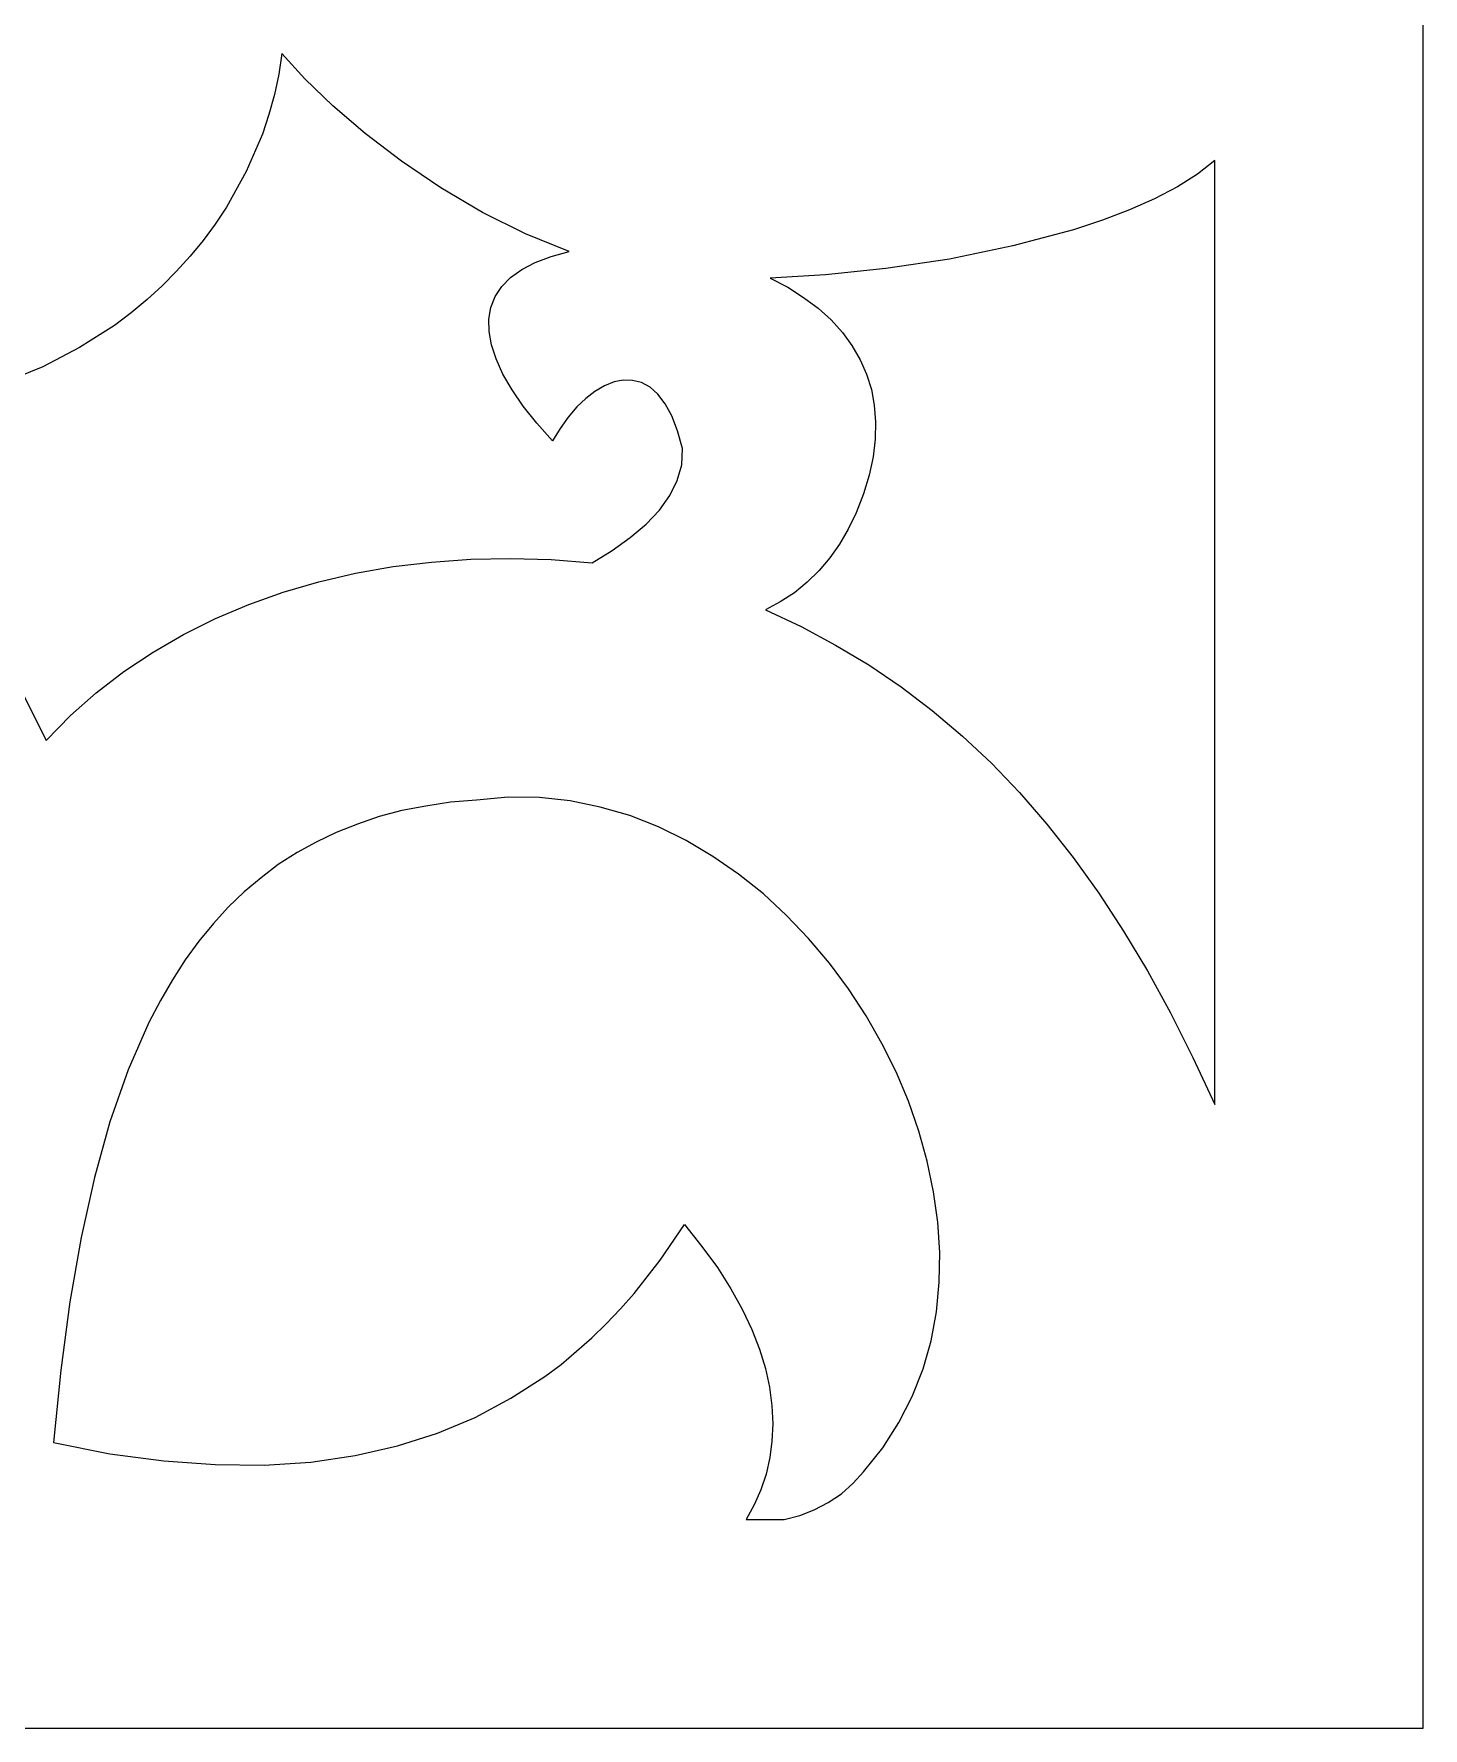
# Model space of a CAD drawing. Header units: centimetres. Extents: x -27.5 to -22.9, y -3.7 to 9.5.
# Drawn here: x -24.188 to -22.863, y -3.747 to -2.133 of the extents above; entities that cross this region are included whole.
import ezdxf

# ---------------------------------------------------------------- set-up
doc = ezdxf.new("R2010")
doc.units = ezdxf.units.CM
doc.header["$MEASUREMENT"] = 0
doc.layers.add('layer 1', color=7, linetype='Continuous')

msp = doc.modelspace()

# ---------------------------------------------------------------- linework, layer by layer
at = {"layer": 'layer 1', "color": 250}
for points, knots in [([(-27.5, 9.5), (-27.5, 9.5), (-27.5, 9.5), (-27.5, 9.5), (-27.5, 9.5), (-27.5, 9.5), (-22.86321, 9.5), (-22.86321, 9.5), (-22.86321, 9.5), (-22.86321, 9.5), (-22.86321, -3.74711), (-22.86321, -3.74711), (-22.86321, -3.74711), (-22.86321, -3.74711), (-27.5, -3.74711), (-27.5, -3.74711), (-27.5, -3.74711), (-27.5, -3.74711), (-27.5, 9.5), (-27.5, 9.5)], [0, 0, 0, 0, 0.1666667, 0.1666667, 0.1666667, 0.1666667, 0.3333333, 0.3333333, 0.3333333, 0.3333333, 0.5, 0.5, 0.5, 0.5, 0.6666667, 0.6666667, 0.6666667, 0.6666667, 1, 1, 1, 1]), ([(-24.41924, -2.48384), (-24.41924, -2.48384), (-24.41924, -2.48384), (-24.41924, -2.48384), (-24.41924, -2.48384), (-24.41924, -2.48384), (-24.39803, -2.48654), (-24.39803, -2.48654), (-24.39803, -2.48654), (-24.39803, -2.48654), (-24.37716, -2.48821), (-24.37716, -2.48821), (-24.37716, -2.48821), (-24.37716, -2.48821), (-24.35631, -2.4889), (-24.35631, -2.4889), (-24.35631, -2.4889), (-24.35631, -2.4889), (-24.33545, -2.48857), (-24.33545, -2.48857), (-24.33545, -2.48857), (-24.33545, -2.48857), (-24.31492, -2.48688), (-24.31492, -2.48688), (-24.31492, -2.48688), (-24.31492, -2.48688), (-24.29439, -2.48453), (-24.29439, -2.48453), (-24.29439, -2.48453), (-24.29439, -2.48453), (-24.25468, -2.47643), (-24.25468, -2.47643), (-24.25468, -2.47643), (-24.25468, -2.47643), (-24.216, -2.46501), (-24.216, -2.46501), (-24.216, -2.46501), (-24.216, -2.46501), (-24.17898, -2.44986), (-24.17898, -2.44986), (-24.17898, -2.44986), (-24.17898, -2.44986), (-24.14397, -2.43169), (-24.14397, -2.43169), (-24.14397, -2.43169), (-24.14397, -2.43169), (-24.11066, -2.41049), (-24.11066, -2.41049), (-24.11066, -2.41049), (-24.11066, -2.41049), (-24.09485, -2.39838), (-24.09485, -2.39838), (-24.09485, -2.39838), (-24.09485, -2.39838), (-24.07969, -2.38592), (-24.07969, -2.38592), (-24.07969, -2.38592), (-24.07969, -2.38592), (-24.06523, -2.3728), (-24.06523, -2.3728), (-24.06523, -2.3728), (-24.06523, -2.3728), (-24.05177, -2.359), (-24.05177, -2.359), (-24.05177, -2.359), (-24.05177, -2.359), (-24.03864, -2.34452), (-24.03864, -2.34452), (-24.03864, -2.34452), (-24.03864, -2.34452), (-24.0262, -2.32973), (-24.0262, -2.32973), (-24.0262, -2.32973), (-24.0262, -2.32973), (-24.01475, -2.31391), (-24.01475, -2.31391), (-24.01475, -2.31391), (-24.01475, -2.31391), (-24.00399, -2.29775), (-24.00399, -2.29775), (-24.00399, -2.29775), (-24.00399, -2.29775), (-23.98514, -2.26377), (-23.98514, -2.26377), (-23.98514, -2.26377), (-23.98514, -2.26377), (-23.96965, -2.2281), (-23.96965, -2.2281), (-23.96965, -2.2281), (-23.96965, -2.2281), (-23.9636, -2.2096), (-23.9636, -2.2096), (-23.9636, -2.2096), (-23.9636, -2.2096), (-23.95821, -2.19041), (-23.95821, -2.19041), (-23.95821, -2.19041), (-23.95821, -2.19041), (-23.95417, -2.17122), (-23.95417, -2.17122), (-23.95417, -2.17122), (-23.95417, -2.17122), (-23.95116, -2.15137), (-23.95116, -2.15137), (-23.95116, -2.15137), (-23.95116, -2.15137), (-23.92928, -2.17559), (-23.92928, -2.17559), (-23.92928, -2.17559), (-23.92928, -2.17559), (-23.90269, -2.20117), (-23.90269, -2.20117), (-23.90269, -2.20117), (-23.90269, -2.20117), (-23.87174, -2.22777), (-23.87174, -2.22777), (-23.87174, -2.22777), (-23.87174, -2.22777), (-23.83708, -2.254), (-23.83708, -2.254), (-23.83708, -2.254), (-23.83708, -2.254), (-23.79972, -2.27925), (-23.79972, -2.27925), (-23.79972, -2.27925), (-23.79972, -2.27925), (-23.76, -2.30281), (-23.76, -2.30281), (-23.76, -2.30281), (-23.76, -2.30281), (-23.71896, -2.32332), (-23.71896, -2.32332), (-23.71896, -2.32332), (-23.71896, -2.32332), (-23.67723, -2.34015), (-23.67723, -2.34015), (-23.67723, -2.34015), (-23.67723, -2.34015), (-23.6944, -2.34486), (-23.6944, -2.34486), (-23.6944, -2.34486), (-23.6944, -2.34486), (-23.70954, -2.35059), (-23.70954, -2.35059), (-23.70954, -2.35059), (-23.70954, -2.35059), (-23.72232, -2.35732), (-23.72232, -2.35732), (-23.72232, -2.35732), (-23.72232, -2.35732), (-23.7331, -2.36471), (-23.7331, -2.36471), (-23.7331, -2.36471), (-23.7331, -2.36471), (-23.7415, -2.37347), (-23.7415, -2.37347), (-23.7415, -2.37347), (-23.7415, -2.37347), (-23.74789, -2.3829), (-23.74789, -2.3829), (-23.74789, -2.3829), (-23.74789, -2.3829), (-23.75193, -2.39332), (-23.75193, -2.39332), (-23.75193, -2.39332), (-23.75193, -2.39332), (-23.75397, -2.40443), (-23.75397, -2.40443), (-23.75397, -2.40443), (-23.75397, -2.40443), (-23.75361, -2.41621), (-23.75361, -2.41621), (-23.75361, -2.41621), (-23.75361, -2.41621), (-23.75126, -2.42899), (-23.75126, -2.42899), (-23.75126, -2.42899), (-23.75126, -2.42899), (-23.74688, -2.44245), (-23.74688, -2.44245), (-23.74688, -2.44245), (-23.74688, -2.44245), (-23.74051, -2.45693), (-23.74051, -2.45693), (-23.74051, -2.45693), (-23.74051, -2.45693), (-23.73174, -2.47174), (-23.73174, -2.47174), (-23.73174, -2.47174), (-23.73174, -2.47174), (-23.72098, -2.48754), (-23.72098, -2.48754), (-23.72098, -2.48754), (-23.72098, -2.48754), (-23.70818, -2.50369), (-23.70818, -2.50369), (-23.70818, -2.50369), (-23.70818, -2.50369), (-23.69306, -2.52053), (-23.69306, -2.52053), (-23.69306, -2.52053), (-23.69306, -2.52053), (-23.68598, -2.50875), (-23.68598, -2.50875), (-23.68598, -2.50875), (-23.68598, -2.50875), (-23.67823, -2.49798), (-23.67823, -2.49798), (-23.67823, -2.49798), (-23.67823, -2.49798), (-23.66984, -2.48821), (-23.66984, -2.48821), (-23.66984, -2.48821), (-23.66984, -2.48821), (-23.66143, -2.48014), (-23.66143, -2.48014), (-23.66143, -2.48014), (-23.66143, -2.48014), (-23.65267, -2.47342), (-23.65267, -2.47342), (-23.65267, -2.47342), (-23.65267, -2.47342), (-23.64358, -2.46803), (-23.64358, -2.46803), (-23.64358, -2.46803), (-23.64358, -2.46803), (-23.6345, -2.46433), (-23.6345, -2.46433), (-23.6345, -2.46433), (-23.6345, -2.46433), (-23.62575, -2.46264), (-23.62575, -2.46264), (-23.62575, -2.46264), (-23.62575, -2.46264), (-23.617, -2.46299), (-23.617, -2.46299), (-23.617, -2.46299), (-23.617, -2.46299), (-23.60824, -2.46501), (-23.60824, -2.46501), (-23.60824, -2.46501), (-23.60824, -2.46501), (-23.60017, -2.46938), (-23.60017, -2.46938), (-23.60017, -2.46938), (-23.60017, -2.46938), (-23.59276, -2.4761), (-23.59276, -2.4761), (-23.59276, -2.4761), (-23.59276, -2.4761), (-23.5857, -2.4852), (-23.5857, -2.4852), (-23.5857, -2.4852), (-23.5857, -2.4852), (-23.57931, -2.49664), (-23.57931, -2.49664), (-23.57931, -2.49664), (-23.57931, -2.49664), (-23.57393, -2.5111), (-23.57393, -2.5111), (-23.57393, -2.5111), (-23.57393, -2.5111), (-23.5692, -2.52791), (-23.5692, -2.52791), (-23.5692, -2.52791), (-23.5692, -2.52791), (-23.56988, -2.5434), (-23.56988, -2.5434), (-23.56988, -2.5434), (-23.56988, -2.5434), (-23.57425, -2.55822), (-23.57425, -2.55822), (-23.57425, -2.55822), (-23.57425, -2.55822), (-23.58132, -2.57268), (-23.58132, -2.57268), (-23.58132, -2.57268), (-23.58132, -2.57268), (-23.59109, -2.58648), (-23.59109, -2.58648), (-23.59109, -2.58648), (-23.59109, -2.58648), (-23.60387, -2.59994), (-23.60387, -2.59994), (-23.60387, -2.59994), (-23.60387, -2.59994), (-23.61902, -2.61274), (-23.61902, -2.61274), (-23.61902, -2.61274), (-23.61902, -2.61274), (-23.63618, -2.62484), (-23.63618, -2.62484), (-23.63618, -2.62484), (-23.63618, -2.62484), (-23.65535, -2.63662), (-23.65535, -2.63662), (-23.65535, -2.63662), (-23.65535, -2.63662), (-23.6944, -2.63359), (-23.6944, -2.63359), (-23.6944, -2.63359), (-23.6944, -2.63359), (-23.7331, -2.63259), (-23.7331, -2.63259), (-23.7331, -2.63259), (-23.7331, -2.63259), (-23.77112, -2.63326), (-23.77112, -2.63326), (-23.77112, -2.63326), (-23.77112, -2.63326), (-23.80846, -2.63596), (-23.80846, -2.63596), (-23.80846, -2.63596), (-23.80846, -2.63596), (-23.84515, -2.64032), (-23.84515, -2.64032), (-23.84515, -2.64032), (-23.84515, -2.64032), (-23.88082, -2.64672), (-23.88082, -2.64672), (-23.88082, -2.64672), (-23.88082, -2.64672), (-23.91582, -2.65479), (-23.91582, -2.65479), (-23.91582, -2.65479), (-23.91582, -2.65479), (-23.9498, -2.66455), (-23.9498, -2.66455), (-23.9498, -2.66455), (-23.9498, -2.66455), (-23.98279, -2.67633), (-23.98279, -2.67633), (-23.98279, -2.67633), (-23.98279, -2.67633), (-24.01442, -2.68979), (-24.01442, -2.68979), (-24.01442, -2.68979), (-24.01442, -2.68979), (-24.04505, -2.70494), (-24.04505, -2.70494), (-24.04505, -2.70494), (-24.04505, -2.70494), (-24.07397, -2.72176), (-24.07397, -2.72176), (-24.07397, -2.72176), (-24.07397, -2.72176), (-24.10192, -2.74028), (-24.10192, -2.74028), (-24.10192, -2.74028), (-24.10192, -2.74028), (-24.12816, -2.76046), (-24.12816, -2.76046), (-24.12816, -2.76046), (-24.12816, -2.76046), (-24.15274, -2.78233), (-24.15274, -2.78233), (-24.15274, -2.78233), (-24.15274, -2.78233), (-24.17594, -2.80589), (-24.17594, -2.80589), (-24.17594, -2.80589), (-24.17594, -2.80589), (-24.20051, -2.75609), (-24.20051, -2.75609), (-24.20051, -2.75609), (-24.20051, -2.75609), (-24.22742, -2.70796), (-24.22742, -2.70796), (-24.22742, -2.70796), (-24.22742, -2.70796), (-24.2557, -2.66354), (-24.2557, -2.66354), (-24.2557, -2.66354), (-24.2557, -2.66354), (-24.28597, -2.62181), (-24.28597, -2.62181), (-24.28597, -2.62181), (-24.28597, -2.62181), (-24.3176, -2.58279), (-24.3176, -2.58279), (-24.3176, -2.58279), (-24.3176, -2.58279), (-24.35025, -2.5471), (-24.35025, -2.5471), (-24.35025, -2.5471), (-24.35025, -2.5471), (-24.38423, -2.51414), (-24.38423, -2.51414), (-24.38423, -2.51414), (-24.38423, -2.51414), (-24.41924, -2.48384), (-24.41924, -2.48384)], [0, 0, 0, 0, 0.010101, 0.010101, 0.010101, 0.010101, 0.020202, 0.020202, 0.020202, 0.020202, 0.030303, 0.030303, 0.030303, 0.030303, 0.040404, 0.040404, 0.040404, 0.040404, 0.0505051, 0.0505051, 0.0505051, 0.0505051, 0.0606061, 0.0606061, 0.0606061, 0.0606061, 0.0707071, 0.0707071, 0.0707071, 0.0707071, 0.0808081, 0.0808081, 0.0808081, 0.0808081, 0.0909091, 0.0909091, 0.0909091, 0.0909091, 0.1010101, 0.1010101, 0.1010101, 0.1010101, 0.1111111, 0.1111111, 0.1111111, 0.1111111, 0.1212121, 0.1212121, 0.1212121, 0.1212121, 0.1313131, 0.1313131, 0.1313131, 0.1313131, 0.1414141, 0.1414141, 0.1414141, 0.1414141, 0.1515152, 0.1515152, 0.1515152, 0.1515152, 0.1616162, 0.1616162, 0.1616162, 0.1616162, 0.1717172, 0.1717172, 0.1717172, 0.1717172, 0.1818182, 0.1818182, 0.1818182, 0.1818182, 0.1919192, 0.1919192, 0.1919192, 0.1919192, 0.2020202, 0.2020202, 0.2020202, 0.2020202, 0.2121212, 0.2121212, 0.2121212, 0.2121212, 0.2222222, 0.2222222, 0.2222222, 0.2222222, 0.2323232, 0.2323232, 0.2323232, 0.2323232, 0.2424242, 0.2424242, 0.2424242, 0.2424242, 0.2525253, 0.2525253, 0.2525253, 0.2525253, 0.2626263, 0.2626263, 0.2626263, 0.2626263, 0.2727273, 0.2727273, 0.2727273, 0.2727273, 0.2828283, 0.2828283, 0.2828283, 0.2828283, 0.2929293, 0.2929293, 0.2929293, 0.2929293, 0.3030303, 0.3030303, 0.3030303, 0.3030303, 0.3131313, 0.3131313, 0.3131313, 0.3131313, 0.3232323, 0.3232323, 0.3232323, 0.3232323, 0.3333333, 0.3333333, 0.3333333, 0.3333333, 0.3434343, 0.3434343, 0.3434343, 0.3434343, 0.3535354, 0.3535354, 0.3535354, 0.3535354, 0.3636364, 0.3636364, 0.3636364, 0.3636364, 0.3737374, 0.3737374, 0.3737374, 0.3737374, 0.3838384, 0.3838384, 0.3838384, 0.3838384, 0.3939394, 0.3939394, 0.3939394, 0.3939394, 0.4040404, 0.4040404, 0.4040404, 0.4040404, 0.4141414, 0.4141414, 0.4141414, 0.4141414, 0.4242424, 0.4242424, 0.4242424, 0.4242424, 0.4343434, 0.4343434, 0.4343434, 0.4343434, 0.4444444, 0.4444444, 0.4444444, 0.4444444, 0.4545455, 0.4545455, 0.4545455, 0.4545455, 0.4646465, 0.4646465, 0.4646465, 0.4646465, 0.4747475, 0.4747475, 0.4747475, 0.4747475, 0.4848485, 0.4848485, 0.4848485, 0.4848485, 0.4949495, 0.4949495, 0.4949495, 0.4949495, 0.5050505, 0.5050505, 0.5050505, 0.5050505, 0.5151515, 0.5151515, 0.5151515, 0.5151515, 0.5252525, 0.5252525, 0.5252525, 0.5252525, 0.5353535, 0.5353535, 0.5353535, 0.5353535, 0.5454545, 0.5454545, 0.5454545, 0.5454545, 0.5555556, 0.5555556, 0.5555556, 0.5555556, 0.5656566, 0.5656566, 0.5656566, 0.5656566, 0.5757576, 0.5757576, 0.5757576, 0.5757576, 0.5858586, 0.5858586, 0.5858586, 0.5858586, 0.5959596, 0.5959596, 0.5959596, 0.5959596, 0.6060606, 0.6060606, 0.6060606, 0.6060606, 0.6161616, 0.6161616, 0.6161616, 0.6161616, 0.6262626, 0.6262626, 0.6262626, 0.6262626, 0.6363636, 0.6363636, 0.6363636, 0.6363636, 0.6464646, 0.6464646, 0.6464646, 0.6464646, 0.6565657, 0.6565657, 0.6565657, 0.6565657, 0.6666667, 0.6666667, 0.6666667, 0.6666667, 0.6767677, 0.6767677, 0.6767677, 0.6767677, 0.6868687, 0.6868687, 0.6868687, 0.6868687, 0.6969697, 0.6969697, 0.6969697, 0.6969697, 0.7070707, 0.7070707, 0.7070707, 0.7070707, 0.7171717, 0.7171717, 0.7171717, 0.7171717, 0.7272727, 0.7272727, 0.7272727, 0.7272727, 0.7373737, 0.7373737, 0.7373737, 0.7373737, 0.7474747, 0.7474747, 0.7474747, 0.7474747, 0.7575758, 0.7575758, 0.7575758, 0.7575758, 0.7676768, 0.7676768, 0.7676768, 0.7676768, 0.7777778, 0.7777778, 0.7777778, 0.7777778, 0.7878788, 0.7878788, 0.7878788, 0.7878788, 0.7979798, 0.7979798, 0.7979798, 0.7979798, 0.8080808, 0.8080808, 0.8080808, 0.8080808, 0.8181818, 0.8181818, 0.8181818, 0.8181818, 0.8282828, 0.8282828, 0.8282828, 0.8282828, 0.8383838, 0.8383838, 0.8383838, 0.8383838, 0.8484848, 0.8484848, 0.8484848, 0.8484848, 0.8585859, 0.8585859, 0.8585859, 0.8585859, 0.8686869, 0.8686869, 0.8686869, 0.8686869, 0.8787879, 0.8787879, 0.8787879, 0.8787879, 0.8888889, 0.8888889, 0.8888889, 0.8888889, 0.8989899, 0.8989899, 0.8989899, 0.8989899, 0.9090909, 0.9090909, 0.9090909, 0.9090909, 0.9191919, 0.9191919, 0.9191919, 0.9191919, 0.9292929, 0.9292929, 0.9292929, 0.9292929, 0.9393939, 0.9393939, 0.9393939, 0.9393939, 0.9494949, 0.9494949, 0.9494949, 0.9494949, 0.959596, 0.959596, 0.959596, 0.959596, 0.969697, 0.969697, 0.969697, 0.969697, 0.979798, 0.979798, 0.979798, 0.979798, 1, 1, 1, 1]), ([(-23.06174, -2.25334), (-23.06174, -2.25334), (-23.06174, -2.25334), (-23.06174, -2.25334), (-23.06174, -2.25334), (-23.06174, -2.25334), (-23.06174, -3.15284), (-23.06174, -3.15284), (-23.06174, -3.15284), (-23.06174, -3.15284), (-23.08261, -3.10808), (-23.08261, -3.10808), (-23.08261, -3.10808), (-23.08261, -3.10808), (-23.10416, -3.06567), (-23.10416, -3.06567), (-23.10416, -3.06567), (-23.10416, -3.06567), (-23.12602, -3.02563), (-23.12602, -3.02563), (-23.12602, -3.02563), (-23.12602, -3.02563), (-23.14891, -2.98761), (-23.14891, -2.98761), (-23.14891, -2.98761), (-23.14891, -2.98761), (-23.17247, -2.95159), (-23.17247, -2.95159), (-23.17247, -2.95159), (-23.17247, -2.95159), (-23.19669, -2.91761), (-23.19669, -2.91761), (-23.19669, -2.91761), (-23.19669, -2.91761), (-23.22193, -2.88565), (-23.22193, -2.88565), (-23.22193, -2.88565), (-23.22193, -2.88565), (-23.24785, -2.8557), (-23.24785, -2.8557), (-23.24785, -2.8557), (-23.24785, -2.8557), (-23.27477, -2.82776), (-23.27477, -2.82776), (-23.27477, -2.82776), (-23.27477, -2.82776), (-23.30236, -2.80184), (-23.30236, -2.80184), (-23.30236, -2.80184), (-23.30236, -2.80184), (-23.33129, -2.77728), (-23.33129, -2.77728), (-23.33129, -2.77728), (-23.33129, -2.77728), (-23.36092, -2.75474), (-23.36092, -2.75474), (-23.36092, -2.75474), (-23.36092, -2.75474), (-23.39154, -2.73389), (-23.39154, -2.73389), (-23.39154, -2.73389), (-23.39154, -2.73389), (-23.42349, -2.71504), (-23.42349, -2.71504), (-23.42349, -2.71504), (-23.42349, -2.71504), (-23.45614, -2.69754), (-23.45614, -2.69754), (-23.45614, -2.69754), (-23.45614, -2.69754), (-23.49013, -2.68139), (-23.49013, -2.68139), (-23.49013, -2.68139), (-23.49013, -2.68139), (-23.476, -2.67398), (-23.476, -2.67398), (-23.476, -2.67398), (-23.476, -2.67398), (-23.46253, -2.66524), (-23.46253, -2.66524), (-23.46253, -2.66524), (-23.46253, -2.66524), (-23.45042, -2.65515), (-23.45042, -2.65515), (-23.45042, -2.65515), (-23.45042, -2.65515), (-23.43898, -2.64401), (-23.43898, -2.64401), (-23.43898, -2.64401), (-23.43898, -2.64401), (-23.42888, -2.6319), (-23.42888, -2.6319), (-23.42888, -2.6319), (-23.42888, -2.6319), (-23.41946, -2.61879), (-23.41946, -2.61879), (-23.41946, -2.61879), (-23.41946, -2.61879), (-23.41139, -2.60467), (-23.41139, -2.60467), (-23.41139, -2.60467), (-23.41139, -2.60467), (-23.40364, -2.58918), (-23.40364, -2.58918), (-23.40364, -2.58918), (-23.40364, -2.58918), (-23.39659, -2.57101), (-23.39659, -2.57101), (-23.39659, -2.57101), (-23.39659, -2.57101), (-23.3912, -2.55316), (-23.3912, -2.55316), (-23.3912, -2.55316), (-23.3912, -2.55316), (-23.3875, -2.53568), (-23.3875, -2.53568), (-23.3875, -2.53568), (-23.3875, -2.53568), (-23.38547, -2.51885), (-23.38547, -2.51885), (-23.38547, -2.51885), (-23.38547, -2.51885), (-23.38514, -2.50237), (-23.38514, -2.50237), (-23.38514, -2.50237), (-23.38514, -2.50237), (-23.38647, -2.48654), (-23.38647, -2.48654), (-23.38647, -2.48654), (-23.38647, -2.48654), (-23.38918, -2.4714), (-23.38918, -2.4714), (-23.38918, -2.4714), (-23.38918, -2.4714), (-23.39388, -2.45693), (-23.39388, -2.45693), (-23.39388, -2.45693), (-23.39388, -2.45693), (-23.39993, -2.44314), (-23.39993, -2.44314), (-23.39993, -2.44314), (-23.39993, -2.44314), (-23.40768, -2.42967), (-23.40768, -2.42967), (-23.40768, -2.42967), (-23.40768, -2.42967), (-23.41678, -2.41721), (-23.41678, -2.41721), (-23.41678, -2.41721), (-23.41678, -2.41721), (-23.42755, -2.4051), (-23.42755, -2.4051), (-23.42755, -2.4051), (-23.42755, -2.4051), (-23.44, -2.39399), (-23.44, -2.39399), (-23.44, -2.39399), (-23.44, -2.39399), (-23.45379, -2.3839), (-23.45379, -2.3839), (-23.45379, -2.3839), (-23.45379, -2.3839), (-23.46892, -2.37414), (-23.46892, -2.37414), (-23.46892, -2.37414), (-23.46892, -2.37414), (-23.48575, -2.36539), (-23.48575, -2.36539), (-23.48575, -2.36539), (-23.48575, -2.36539), (-23.43292, -2.36236), (-23.43292, -2.36236), (-23.43292, -2.36236), (-23.43292, -2.36236), (-23.37539, -2.3563), (-23.37539, -2.3563), (-23.37539, -2.3563), (-23.37539, -2.3563), (-23.3148, -2.34722), (-23.3148, -2.34722), (-23.3148, -2.34722), (-23.3148, -2.34722), (-23.25424, -2.33476), (-23.25424, -2.33476), (-23.25424, -2.33476), (-23.25424, -2.33476), (-23.19637, -2.31928), (-23.19637, -2.31928), (-23.19637, -2.31928), (-23.19637, -2.31928), (-23.16877, -2.31021), (-23.16877, -2.31021), (-23.16877, -2.31021), (-23.16877, -2.31021), (-23.14319, -2.30045), (-23.14319, -2.30045), (-23.14319, -2.30045), (-23.14319, -2.30045), (-23.11929, -2.29003), (-23.11929, -2.29003), (-23.11929, -2.29003), (-23.11929, -2.29003), (-23.09741, -2.27858), (-23.09741, -2.27858), (-23.09741, -2.27858), (-23.09741, -2.27858), (-23.07824, -2.26647), (-23.07824, -2.26647), (-23.07824, -2.26647), (-23.07824, -2.26647), (-23.06174, -2.25334), (-23.06174, -2.25334)], [0, 0, 0, 0, 0.0185185, 0.0185185, 0.0185185, 0.0185185, 0.037037, 0.037037, 0.037037, 0.037037, 0.0555556, 0.0555556, 0.0555556, 0.0555556, 0.0740741, 0.0740741, 0.0740741, 0.0740741, 0.0925926, 0.0925926, 0.0925926, 0.0925926, 0.1111111, 0.1111111, 0.1111111, 0.1111111, 0.1296296, 0.1296296, 0.1296296, 0.1296296, 0.1481481, 0.1481481, 0.1481481, 0.1481481, 0.1666667, 0.1666667, 0.1666667, 0.1666667, 0.1851852, 0.1851852, 0.1851852, 0.1851852, 0.2037037, 0.2037037, 0.2037037, 0.2037037, 0.2222222, 0.2222222, 0.2222222, 0.2222222, 0.2407407, 0.2407407, 0.2407407, 0.2407407, 0.2592593, 0.2592593, 0.2592593, 0.2592593, 0.2777778, 0.2777778, 0.2777778, 0.2777778, 0.2962963, 0.2962963, 0.2962963, 0.2962963, 0.3148148, 0.3148148, 0.3148148, 0.3148148, 0.3333333, 0.3333333, 0.3333333, 0.3333333, 0.3518519, 0.3518519, 0.3518519, 0.3518519, 0.3703704, 0.3703704, 0.3703704, 0.3703704, 0.3888889, 0.3888889, 0.3888889, 0.3888889, 0.4074074, 0.4074074, 0.4074074, 0.4074074, 0.4259259, 0.4259259, 0.4259259, 0.4259259, 0.4444444, 0.4444444, 0.4444444, 0.4444444, 0.462963, 0.462963, 0.462963, 0.462963, 0.4814815, 0.4814815, 0.4814815, 0.4814815, 0.5, 0.5, 0.5, 0.5, 0.5185185, 0.5185185, 0.5185185, 0.5185185, 0.537037, 0.537037, 0.537037, 0.537037, 0.5555556, 0.5555556, 0.5555556, 0.5555556, 0.5740741, 0.5740741, 0.5740741, 0.5740741, 0.5925926, 0.5925926, 0.5925926, 0.5925926, 0.6111111, 0.6111111, 0.6111111, 0.6111111, 0.6296296, 0.6296296, 0.6296296, 0.6296296, 0.6481481, 0.6481481, 0.6481481, 0.6481481, 0.6666667, 0.6666667, 0.6666667, 0.6666667, 0.6851852, 0.6851852, 0.6851852, 0.6851852, 0.7037037, 0.7037037, 0.7037037, 0.7037037, 0.7222222, 0.7222222, 0.7222222, 0.7222222, 0.7407407, 0.7407407, 0.7407407, 0.7407407, 0.7592593, 0.7592593, 0.7592593, 0.7592593, 0.7777778, 0.7777778, 0.7777778, 0.7777778, 0.7962963, 0.7962963, 0.7962963, 0.7962963, 0.8148148, 0.8148148, 0.8148148, 0.8148148, 0.8333333, 0.8333333, 0.8333333, 0.8333333, 0.8518519, 0.8518519, 0.8518519, 0.8518519, 0.8703704, 0.8703704, 0.8703704, 0.8703704, 0.8888889, 0.8888889, 0.8888889, 0.8888889, 0.9074074, 0.9074074, 0.9074074, 0.9074074, 0.9259259, 0.9259259, 0.9259259, 0.9259259, 0.9444444, 0.9444444, 0.9444444, 0.9444444, 0.962963, 0.962963, 0.962963, 0.962963, 1, 1, 1, 1]), ([(-23.47229, -3.54824), (-23.47229, -3.54824), (-23.47229, -3.54824), (-23.47229, -3.54824), (-23.47229, -3.54824), (-23.47229, -3.54824), (-23.50864, -3.54824), (-23.50864, -3.54824), (-23.50864, -3.54824), (-23.50864, -3.54824), (-23.50091, -3.53444), (-23.50091, -3.53444), (-23.50091, -3.53444), (-23.50091, -3.53444), (-23.4945, -3.51996), (-23.4945, -3.51996), (-23.4945, -3.51996), (-23.4945, -3.51996), (-23.48946, -3.50516), (-23.48946, -3.50516), (-23.48946, -3.50516), (-23.48946, -3.50516), (-23.48609, -3.48934), (-23.48609, -3.48934), (-23.48609, -3.48934), (-23.48609, -3.48934), (-23.48407, -3.47353), (-23.48407, -3.47353), (-23.48407, -3.47353), (-23.48407, -3.47353), (-23.48306, -3.45705), (-23.48306, -3.45705), (-23.48306, -3.45705), (-23.48306, -3.45705), (-23.48407, -3.43988), (-23.48407, -3.43988), (-23.48407, -3.43988), (-23.48407, -3.43988), (-23.48643, -3.42238), (-23.48643, -3.42238), (-23.48643, -3.42238), (-23.48643, -3.42238), (-23.49013, -3.40455), (-23.49013, -3.40455), (-23.49013, -3.40455), (-23.49013, -3.40455), (-23.49585, -3.38603), (-23.49585, -3.38603), (-23.49585, -3.38603), (-23.49585, -3.38603), (-23.50326, -3.36719), (-23.50326, -3.36719), (-23.50326, -3.36719), (-23.50326, -3.36719), (-23.51233, -3.34801), (-23.51233, -3.34801), (-23.51233, -3.34801), (-23.51233, -3.34801), (-23.52311, -3.32849), (-23.52311, -3.32849), (-23.52311, -3.32849), (-23.52311, -3.32849), (-23.53589, -3.3083), (-23.53589, -3.3083), (-23.53589, -3.3083), (-23.53589, -3.3083), (-23.55071, -3.28811), (-23.55071, -3.28811), (-23.55071, -3.28811), (-23.55071, -3.28811), (-23.5672, -3.26725), (-23.5672, -3.26725), (-23.5672, -3.26725), (-23.5672, -3.26725), (-23.59041, -3.30123), (-23.59041, -3.30123), (-23.59041, -3.30123), (-23.59041, -3.30123), (-23.61531, -3.33286), (-23.61531, -3.33286), (-23.61531, -3.33286), (-23.61531, -3.33286), (-23.62843, -3.34768), (-23.62843, -3.34768), (-23.62843, -3.34768), (-23.62843, -3.34768), (-23.64191, -3.36181), (-23.64191, -3.36181), (-23.64191, -3.36181), (-23.64191, -3.36181), (-23.6557, -3.37527), (-23.6557, -3.37527), (-23.6557, -3.37527), (-23.6557, -3.37527), (-23.67016, -3.38805), (-23.67016, -3.38805), (-23.67016, -3.38805), (-23.67016, -3.38805), (-23.68498, -3.40051), (-23.68498, -3.40051), (-23.68498, -3.40051), (-23.68498, -3.40051), (-23.70045, -3.41196), (-23.70045, -3.41196), (-23.70045, -3.41196), (-23.70045, -3.41196), (-23.73276, -3.4328), (-23.73276, -3.4328), (-23.73276, -3.4328), (-23.73276, -3.4328), (-23.76675, -3.45097), (-23.76675, -3.45097), (-23.76675, -3.45097), (-23.76675, -3.45097), (-23.80276, -3.46612), (-23.80276, -3.46612), (-23.80276, -3.46612), (-23.80276, -3.46612), (-23.84078, -3.47823), (-23.84078, -3.47823), (-23.84078, -3.47823), (-23.84078, -3.47823), (-23.88115, -3.48733), (-23.88115, -3.48733), (-23.88115, -3.48733), (-23.88115, -3.48733), (-23.92356, -3.49371), (-23.92356, -3.49371), (-23.92356, -3.49371), (-23.92356, -3.49371), (-23.96797, -3.49642), (-23.96797, -3.49642), (-23.96797, -3.49642), (-23.96797, -3.49642), (-24.01475, -3.49606), (-24.01475, -3.49606), (-24.01475, -3.49606), (-24.01475, -3.49606), (-24.06354, -3.49239), (-24.06354, -3.49239), (-24.06354, -3.49239), (-24.06354, -3.49239), (-24.11502, -3.48564), (-24.11502, -3.48564), (-24.11502, -3.48564), (-24.11502, -3.48564), (-24.16888, -3.47486), (-24.16888, -3.47486), (-24.16888, -3.47486), (-24.16888, -3.47486), (-24.1618, -3.40588), (-24.1618, -3.40588), (-24.1618, -3.40588), (-24.1618, -3.40588), (-24.1534, -3.34093), (-24.1534, -3.34093), (-24.1534, -3.34093), (-24.1534, -3.34093), (-24.14262, -3.27969), (-24.14262, -3.27969), (-24.14262, -3.27969), (-24.14262, -3.27969), (-24.12984, -3.22249), (-24.12984, -3.22249), (-24.12984, -3.22249), (-24.12984, -3.22249), (-24.11502, -3.16932), (-24.11502, -3.16932), (-24.11502, -3.16932), (-24.11502, -3.16932), (-24.09753, -3.11986), (-24.09753, -3.11986), (-24.09753, -3.11986), (-24.09753, -3.11986), (-24.07802, -3.07477), (-24.07802, -3.07477), (-24.07802, -3.07477), (-24.07802, -3.07477), (-24.06691, -3.05389), (-24.06691, -3.05389), (-24.06691, -3.05389), (-24.06691, -3.05389), (-24.05547, -3.03404), (-24.05547, -3.03404), (-24.05547, -3.03404), (-24.05547, -3.03404), (-24.04336, -3.01518), (-24.04336, -3.01518), (-24.04336, -3.01518), (-24.04336, -3.01518), (-24.03023, -2.99735), (-24.03023, -2.99735), (-24.03023, -2.99735), (-24.03023, -2.99735), (-24.01643, -2.98054), (-24.01643, -2.98054), (-24.01643, -2.98054), (-24.01643, -2.98054), (-24.0023, -2.96472), (-24.0023, -2.96472), (-24.0023, -2.96472), (-24.0023, -2.96472), (-23.98716, -2.95024), (-23.98716, -2.95024), (-23.98716, -2.95024), (-23.98716, -2.95024), (-23.97101, -2.93679), (-23.97101, -2.93679), (-23.97101, -2.93679), (-23.97101, -2.93679), (-23.95453, -2.92433), (-23.95453, -2.92433), (-23.95453, -2.92433), (-23.95453, -2.92433), (-23.93669, -2.91289), (-23.93669, -2.91289), (-23.93669, -2.91289), (-23.93669, -2.91289), (-23.91851, -2.9028), (-23.91851, -2.9028), (-23.91851, -2.9028), (-23.91851, -2.9028), (-23.89932, -2.89372), (-23.89932, -2.89372), (-23.89932, -2.89372), (-23.89932, -2.89372), (-23.87913, -2.88565), (-23.87913, -2.88565), (-23.87913, -2.88565), (-23.87913, -2.88565), (-23.85828, -2.87858), (-23.85828, -2.87858), (-23.85828, -2.87858), (-23.85828, -2.87858), (-23.83674, -2.87285), (-23.83674, -2.87285), (-23.83674, -2.87285), (-23.83674, -2.87285), (-23.81385, -2.86848), (-23.81385, -2.86848), (-23.81385, -2.86848), (-23.81385, -2.86848), (-23.79029, -2.86478), (-23.79029, -2.86478), (-23.79029, -2.86478), (-23.79029, -2.86478), (-23.76573, -2.86276), (-23.76573, -2.86276), (-23.76573, -2.86276), (-23.76573, -2.86276), (-23.73545, -2.86007), (-23.73545, -2.86007), (-23.73545, -2.86007), (-23.73545, -2.86007), (-23.7055, -2.86041), (-23.7055, -2.86041), (-23.7055, -2.86041), (-23.7055, -2.86041), (-23.67623, -2.86342), (-23.67623, -2.86342), (-23.67623, -2.86342), (-23.67623, -2.86342), (-23.64763, -2.86949), (-23.64763, -2.86949), (-23.64763, -2.86949), (-23.64763, -2.86949), (-23.61936, -2.87758), (-23.61936, -2.87758), (-23.61936, -2.87758), (-23.61936, -2.87758), (-23.5921, -2.88834), (-23.5921, -2.88834), (-23.5921, -2.88834), (-23.5921, -2.88834), (-23.56585, -2.90146), (-23.56585, -2.90146), (-23.56585, -2.90146), (-23.56585, -2.90146), (-23.54028, -2.91659), (-23.54028, -2.91659), (-23.54028, -2.91659), (-23.54028, -2.91659), (-23.5157, -2.93343), (-23.5157, -2.93343), (-23.5157, -2.93343), (-23.5157, -2.93343), (-23.49214, -2.95228), (-23.49214, -2.95228), (-23.49214, -2.95228), (-23.49214, -2.95228), (-23.46994, -2.97279), (-23.46994, -2.97279), (-23.46994, -2.97279), (-23.46994, -2.97279), (-23.44907, -2.99467), (-23.44907, -2.99467), (-23.44907, -2.99467), (-23.44907, -2.99467), (-23.42922, -3.01823), (-23.42922, -3.01823), (-23.42922, -3.01823), (-23.42922, -3.01823), (-23.41105, -3.0428), (-23.41105, -3.0428), (-23.41105, -3.0428), (-23.41105, -3.0428), (-23.39424, -3.06838), (-23.39424, -3.06838), (-23.39424, -3.06838), (-23.39424, -3.06838), (-23.37908, -3.09462), (-23.37908, -3.09462), (-23.37908, -3.09462), (-23.37908, -3.09462), (-23.36562, -3.12187), (-23.36562, -3.12187), (-23.36562, -3.12187), (-23.36562, -3.12187), (-23.35384, -3.14981), (-23.35384, -3.14981), (-23.35384, -3.14981), (-23.35384, -3.14981), (-23.34408, -3.1784), (-23.34408, -3.1784), (-23.34408, -3.1784), (-23.34408, -3.1784), (-23.33601, -3.207), (-23.33601, -3.207), (-23.33601, -3.207), (-23.33601, -3.207), (-23.32996, -3.23595), (-23.32996, -3.23595), (-23.32996, -3.23595), (-23.32996, -3.23595), (-23.32592, -3.26489), (-23.32592, -3.26489), (-23.32592, -3.26489), (-23.32592, -3.26489), (-23.3239, -3.29382), (-23.3239, -3.29382), (-23.3239, -3.29382), (-23.3239, -3.29382), (-23.32457, -3.3221), (-23.32457, -3.3221), (-23.32457, -3.3221), (-23.32457, -3.3221), (-23.32726, -3.35036), (-23.32726, -3.35036), (-23.32726, -3.35036), (-23.32726, -3.35036), (-23.33231, -3.37795), (-23.33231, -3.37795), (-23.33231, -3.37795), (-23.33231, -3.37795), (-23.33972, -3.40488), (-23.33972, -3.40488), (-23.33972, -3.40488), (-23.33972, -3.40488), (-23.35014, -3.43112), (-23.35014, -3.43112), (-23.35014, -3.43112), (-23.35014, -3.43112), (-23.36292, -3.45603), (-23.36292, -3.45603), (-23.36292, -3.45603), (-23.36292, -3.45603), (-23.3784, -3.47991), (-23.3784, -3.47991), (-23.3784, -3.47991), (-23.3784, -3.47991), (-23.39659, -3.50281), (-23.39659, -3.50281), (-23.39659, -3.50281), (-23.39659, -3.50281), (-23.40668, -3.51357), (-23.40668, -3.51357), (-23.40668, -3.51357), (-23.40668, -3.51357), (-23.41779, -3.52402), (-23.41779, -3.52402), (-23.41779, -3.52402), (-23.41779, -3.52402), (-23.43024, -3.53209), (-23.43024, -3.53209), (-23.43024, -3.53209), (-23.43024, -3.53209), (-23.4437, -3.53914), (-23.4437, -3.53914), (-23.4437, -3.53914), (-23.4437, -3.53914), (-23.4575, -3.54453), (-23.4575, -3.54453), (-23.4575, -3.54453), (-23.4575, -3.54453), (-23.47229, -3.54824), (-23.47229, -3.54824)], [0, 0, 0, 0, 0.01, 0.01, 0.01, 0.01, 0.02, 0.02, 0.02, 0.02, 0.03, 0.03, 0.03, 0.03, 0.04, 0.04, 0.04, 0.04, 0.05, 0.05, 0.05, 0.05, 0.06, 0.06, 0.06, 0.06, 0.07, 0.07, 0.07, 0.07, 0.08, 0.08, 0.08, 0.08, 0.09, 0.09, 0.09, 0.09, 0.1, 0.1, 0.1, 0.1, 0.11, 0.11, 0.11, 0.11, 0.12, 0.12, 0.12, 0.12, 0.13, 0.13, 0.13, 0.13, 0.14, 0.14, 0.14, 0.14, 0.15, 0.15, 0.15, 0.15, 0.16, 0.16, 0.16, 0.16, 0.17, 0.17, 0.17, 0.17, 0.18, 0.18, 0.18, 0.18, 0.19, 0.19, 0.19, 0.19, 0.2, 0.2, 0.2, 0.2, 0.21, 0.21, 0.21, 0.21, 0.22, 0.22, 0.22, 0.22, 0.23, 0.23, 0.23, 0.23, 0.24, 0.24, 0.24, 0.24, 0.25, 0.25, 0.25, 0.25, 0.26, 0.26, 0.26, 0.26, 0.27, 0.27, 0.27, 0.27, 0.28, 0.28, 0.28, 0.28, 0.29, 0.29, 0.29, 0.29, 0.3, 0.3, 0.3, 0.3, 0.31, 0.31, 0.31, 0.31, 0.32, 0.32, 0.32, 0.32, 0.33, 0.33, 0.33, 0.33, 0.34, 0.34, 0.34, 0.34, 0.35, 0.35, 0.35, 0.35, 0.36, 0.36, 0.36, 0.36, 0.37, 0.37, 0.37, 0.37, 0.38, 0.38, 0.38, 0.38, 0.39, 0.39, 0.39, 0.39, 0.4, 0.4, 0.4, 0.4, 0.41, 0.41, 0.41, 0.41, 0.42, 0.42, 0.42, 0.42, 0.43, 0.43, 0.43, 0.43, 0.44, 0.44, 0.44, 0.44, 0.45, 0.45, 0.45, 0.45, 0.46, 0.46, 0.46, 0.46, 0.47, 0.47, 0.47, 0.47, 0.48, 0.48, 0.48, 0.48, 0.49, 0.49, 0.49, 0.49, 0.5, 0.5, 0.5, 0.5, 0.51, 0.51, 0.51, 0.51, 0.52, 0.52, 0.52, 0.52, 0.53, 0.53, 0.53, 0.53, 0.54, 0.54, 0.54, 0.54, 0.55, 0.55, 0.55, 0.55, 0.56, 0.56, 0.56, 0.56, 0.57, 0.57, 0.57, 0.57, 0.58, 0.58, 0.58, 0.58, 0.59, 0.59, 0.59, 0.59, 0.6, 0.6, 0.6, 0.6, 0.61, 0.61, 0.61, 0.61, 0.62, 0.62, 0.62, 0.62, 0.63, 0.63, 0.63, 0.63, 0.64, 0.64, 0.64, 0.64, 0.65, 0.65, 0.65, 0.65, 0.66, 0.66, 0.66, 0.66, 0.67, 0.67, 0.67, 0.67, 0.68, 0.68, 0.68, 0.68, 0.69, 0.69, 0.69, 0.69, 0.7, 0.7, 0.7, 0.7, 0.71, 0.71, 0.71, 0.71, 0.72, 0.72, 0.72, 0.72, 0.73, 0.73, 0.73, 0.73, 0.74, 0.74, 0.74, 0.74, 0.75, 0.75, 0.75, 0.75, 0.76, 0.76, 0.76, 0.76, 0.77, 0.77, 0.77, 0.77, 0.78, 0.78, 0.78, 0.78, 0.79, 0.79, 0.79, 0.79, 0.8, 0.8, 0.8, 0.8, 0.81, 0.81, 0.81, 0.81, 0.82, 0.82, 0.82, 0.82, 0.83, 0.83, 0.83, 0.83, 0.84, 0.84, 0.84, 0.84, 0.85, 0.85, 0.85, 0.85, 0.86, 0.86, 0.86, 0.86, 0.87, 0.87, 0.87, 0.87, 0.88, 0.88, 0.88, 0.88, 0.89, 0.89, 0.89, 0.89, 0.9, 0.9, 0.9, 0.9, 0.91, 0.91, 0.91, 0.91, 0.92, 0.92, 0.92, 0.92, 0.93, 0.93, 0.93, 0.93, 0.94, 0.94, 0.94, 0.94, 0.95, 0.95, 0.95, 0.95, 0.96, 0.96, 0.96, 0.96, 0.97, 0.97, 0.97, 0.97, 0.98, 0.98, 0.98, 0.98, 1, 1, 1, 1])]:
    msp.add_open_spline(points, degree=3, knots=knots, dxfattribs=at)

doc.saveas('drawing.dxf')
